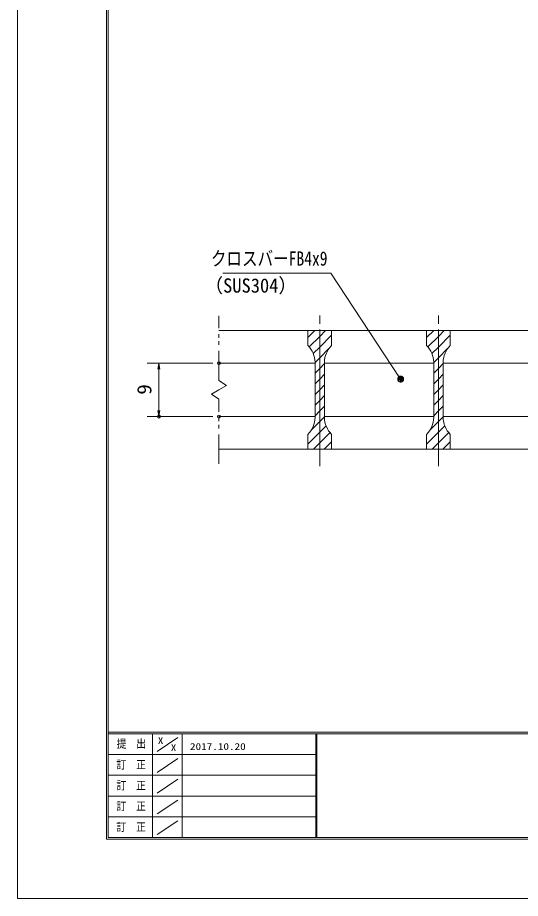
# Model space of a CAD drawing. Units: millimetres, scale not verified. Extents: x -1050 to 1050, y -742 to 742.
# Drawn here: x -1050 to -626, y -742 to 0 of the extents above; entities that cross this region are included whole.
import ezdxf
from ezdxf.enums import TextEntityAlignment as Align

# ---------------------------------------------------------------- set-up
doc = ezdxf.new("R2010")
doc.units = ezdxf.units.MM
doc.header["$LTSCALE"] = 5
doc.header["$PDMODE"] = 32
doc.header["$PDSIZE"] = 2.5
doc.linetypes.add('CHAIN1', pattern=[8, 5, -1, 1, -1])
doc.linetypes.add('DOUBLE_CHAIN1', pattern=[8.8, 5, -1, 0.6, -0.6, 0.6, -1])
for name, color, linetype, lineweight in [('0-0_7-図\u3000枠', 4, 'Continuous', 9), ('0-3_寸法注釈', 2, 'Continuous', 9), ('0-4_0', 2, 'Continuous', 9), ('0-5_DEFPOINTS', 134, 'Continuous', 9), ('0-6_蓋', 5, 'Continuous', 9), ('0-7_中心線', 6, 'CHAIN1', 9), ('0-8_想像線', 134, 'DOUBLE_CHAIN1', 9), ('0-9_ハッチング', 4, 'Continuous', 9)]:
    doc.layers.add(name, color=color, linetype=linetype, lineweight=lineweight)
doc.styles.add('ＭＳ ゴシック', font='')
doc.styles.get('ＭＳ ゴシック').set_extended_font_data('MS Gothic')

# ---------------------------------------------------------------- blocks, each defined once
blk = doc.blocks.new('_OPEN')
at = {"layer": '0-4_0'}
blk.add_line((0, 0), (-5, 0), dxfattribs=at)
blk.add_lwpolyline([(-5, 0.833), (0, 0), (-5, -0.833)], dxfattribs=at)
blk = doc.blocks.new('_Dot')
at = {"layer": '0-4_0'}
for p, q in [((-2.5, 0), (-5, 0)), ((2.445, 0.5), (-2.445, 0.5)), ((1.997, 1.5), (-1.997, 1.5)), ((2.289, -0.995), (-2.289, -0.995)), ((1.499, -1.995), (-1.499, -1.995))]:
    blk.add_line(p, q, dxfattribs=at)
for points in [[(2.5, 0), (2.48, 0.313), (2.421, 0.622), (2.324, 0.92), (2.191, 1.204), (2.023, 1.469), (1.822, 1.711), (1.594, 1.926), (1.34, 2.111), (1.064, 2.262), (0.773, 2.378), (0.468, 2.456), (0.157, 2.495), (-0.157, 2.495), (-0.468, 2.456), (-0.773, 2.378), (-1.064, 2.262), (-1.34, 2.111), (-1.594, 1.926), (-1.822, 1.711), (-2.023, 1.469), (-2.191, 1.204), (-2.324, 0.92), (-2.421, 0.622), (-2.48, 0.313), (-2.5, 0), (0, 0)], [(-2.5, 0), (-2.48, -0.313), (-2.421, -0.622), (-2.324, -0.92), (-2.191, -1.204), (-2.023, -1.469), (-1.822, -1.711), (-1.594, -1.926), (-1.34, -2.111), (-1.064, -2.262), (-0.773, -2.378), (-0.468, -2.456), (-0.157, -2.495), (0.157, -2.495), (0.468, -2.456), (0.773, -2.378), (1.064, -2.262), (1.34, -2.111), (1.594, -1.926), (1.822, -1.711), (2.023, -1.469), (2.191, -1.204), (2.324, -0.92), (2.421, -0.622), (2.48, -0.313), (2.5, 0), (0, 0)]]:
    blk.add_lwpolyline(points, close=True, dxfattribs=at)

msp = doc.modelspace()

# ---------------------------------------------------------------- linework, layer by layer
at = {"layer": '0-0_7-図\u3000枠'}
for p, q in [((-975, -692.5), (-975, 692.5)), ((-973.75, -691.25), (-973.75, 691.25)), ((998.75, -602.5), (-973.75, -602.5)), ((998.75, -603.75), (-973.75, -603.75)), ((-936.25, -691.192), (-936.25, -603.75)), ((-932.5, -618.606), (-915, -606.924)), ((-911.25, -603.75), (-911.25, -691.192)), ((-798.75, -603.75), (-798.75, -691.192)), ((-798, -603.75), (-798, -691.192)), ((-798.75, -621.25), (-973.75, -621.25)), ((-932.5, -636.247), (-915, -624.565)), ((-798.75, -638.75), (-973.75, -638.75)), ((-932.5, -653.747), (-915, -642.065)), ((-798.75, -656.25), (-973.75, -656.25)), ((-932.5, -671.247), (-915, -659.565)), ((-798.75, -673.75), (-973.75, -673.75)), ((-932.5, -688.747), (-915, -677.065)), ((1000, -692.5), (-975, -692.5)), ((998.75, -691.25), (-973.75, -691.25))]:
    msp.add_line(p, q, dxfattribs=at)
at = {"layer": '0-3_寸法注釈'}
for p, q in [((-885.45, -291.308), (-940.989, -291.308)), ((-930.989, -296.308), (-930.989, -331.308)), ((-885.45, -336.308), (-940.989, -336.308))]:
    msp.add_line(p, q, dxfattribs=at)
msp.add_lwpolyline([(-877.188, -215.384), (-786.015, -215.384), (-727.864, -303.863)], dxfattribs=at)
at = {"layer": '0-5_DEFPOINTS'}
msp.add_lwpolyline([(-1050, -742.5), (-1050, 742.5), (1050, 742.5), (1050, -742.5)], close=True, dxfattribs=at)
for p in [(-880.45, -291.308), (-930.989, -336.308), (-880.45, -336.308)]:
    msp.add_point(p, dxfattribs=at)
at = {"layer": '0-6_蓋'}
for p, q in [((-880.45, -263.808), (-110.45, -263.808)), ((-805.45, -276.308), (-805.45, -263.808)), ((-685.45, -263.808), (-705.45, -263.808)), ((-705.45, -276.308), (-705.45, -263.808)), ((-685.45, -276.308), (-685.45, -263.808)), ((-880.45, -291.308), (-799.45, -291.308)), ((-799.45, -290.591), (-799.45, -337.025)), ((-791.45, -290.591), (-791.45, -337.025)), ((-791.45, -291.308), (-699.45, -291.308)), ((-699.45, -290.591), (-699.45, -337.025)), ((-691.45, -290.591), (-691.45, -337.025)), ((-691.45, -291.308), (-599.45, -291.308)), ((-880.45, -336.308), (-799.45, -336.308)), ((-791.45, -336.308), (-699.45, -336.308)), ((-691.45, -336.308), (-599.45, -336.308)), ((-805.45, -351.308), (-805.45, -363.808)), ((-785.45, -351.308), (-785.45, -363.808)), ((-705.45, -351.308), (-705.45, -363.808)), ((-685.45, -351.308), (-685.45, -363.808)), ((-880.45, -363.808), (-110.45, -363.808)), ((-805.45, -363.808), (-785.45, -363.808)), ((-705.45, -363.808), (-685.45, -363.808))]:
    msp.add_line(p, q, dxfattribs=at)
msp.add_lwpolyline([(-785.45, -276.308), (-785.45, -263.808), (-805.45, -263.808)], dxfattribs=at)
for centre, start, end in [((-819.45, -290.591), 0, 45.573), ((-771.45, -290.591), 134.427, 180), ((-719.45, -290.591), 0, 45.573), ((-671.45, -290.591), 134.427, 180), ((-819.45, -337.025), 314.427, 0), ((-771.45, -337.025), 180, 225.573), ((-719.45, -337.025), 314.427, 0), ((-671.45, -337.025), 180, 225.573)]:
    msp.add_arc(centre, 20, start, end, dxfattribs=at)
at = {"layer": '0-7_中心線'}
for p, q in [((-795.45, -378.035), (-795.45, -251.106)), ((-695.45, -378.035), (-695.45, -251.106))]:
    msp.add_line(p, q, dxfattribs=at)
at = {"layer": '0-8_想像線'}
for p, q in [((-880.45, -305.859), (-880.45, -251.308)), ((-880.45, -305.859), (-874.157, -310.072)), ((-874.157, -310.072), (-880.45, -313.808)), ((-880.45, -376.308), (-880.45, -321.757))]:
    msp.add_line(p, q, dxfattribs=at)
msp.add_lwpolyline([(-880.45, -321.757), (-886.743, -317.545), (-880.45, -313.808)], dxfattribs=at)
at = {"layer": '0-9_ハッチング'}
for p, q in [((-805.45, -263.808), (-805.45, -276.308)), ((-805.45, -269.778), (-799.48, -263.808)), ((-705.45, -263.808), (-705.45, -276.308)), ((-705.45, -269.778), (-699.48, -263.808)), ((-799.45, -290.591), (-799.45, -337.025)), ((-799.45, -299.699), (-795.45, -295.699)), ((-795.45, -295.699), (-791.45, -291.699)), ((-791.45, -337.025), (-791.45, -290.591)), ((-699.45, -290.591), (-699.45, -337.025)), ((-699.45, -299.699), (-695.45, -295.699)), ((-695.45, -295.699), (-691.45, -291.699)), ((-691.45, -337.025), (-691.45, -290.591)), ((-795.45, -304.679), (-791.45, -300.679)), ((-695.45, -304.679), (-691.45, -300.679)), ((-799.45, -308.679), (-795.45, -304.679)), ((-795.45, -313.66), (-791.45, -309.66)), ((-699.45, -308.679), (-695.45, -304.679)), ((-695.45, -313.66), (-691.45, -309.66)), ((-799.45, -317.66), (-795.45, -313.66)), ((-795.45, -322.64), (-791.45, -318.64)), ((-699.45, -317.66), (-695.45, -313.66)), ((-695.45, -322.64), (-691.45, -318.64)), ((-799.45, -326.64), (-795.45, -322.64)), ((-699.45, -326.64), (-695.45, -322.64)), ((-799.45, -335.62), (-795.45, -331.62)), ((-795.45, -331.62), (-791.45, -327.62)), ((-699.45, -335.62), (-695.45, -331.62)), ((-695.45, -331.62), (-691.45, -327.62)), ((-791.717, -363.808), (-785.45, -357.541)), ((-691.717, -363.808), (-685.45, -357.541))]:
    msp.add_line(p, q, dxfattribs=at)
for points in [[(-805.45, -351.308), (-805.45, -363.808), (-795.45, -363.808), (-795.45, -263.808), (-805.45, -263.808)], [(-804.31, -277.619), (-795.45, -268.758), (-790.5, -263.808)], [(-795.45, -263.808), (-795.45, -363.808), (-785.45, -363.808), (-785.45, -351.308)], [(-785.45, -276.308), (-785.45, -263.808), (-795.45, -263.808)], [(-705.45, -351.308), (-705.45, -363.808), (-695.45, -363.808), (-695.45, -263.808), (-705.45, -263.808)], [(-704.31, -277.619), (-695.45, -268.758), (-690.5, -263.808)], [(-695.45, -263.808), (-695.45, -363.808), (-685.45, -363.808), (-685.45, -351.308)], [(-685.45, -276.308), (-685.45, -263.808), (-695.45, -263.808)], [(-800.925, -283.213), (-795.45, -277.738), (-785.45, -267.738)], [(-700.925, -283.213), (-695.45, -277.738), (-685.45, -267.738)], [(-799.45, -290.719), (-795.45, -286.719), (-787.698, -278.966)], [(-699.45, -290.719), (-695.45, -286.719), (-687.698, -278.966)], [(-802.712, -347.862), (-795.45, -340.6), (-791.45, -336.6)], [(-702.712, -347.862), (-695.45, -340.6), (-691.45, -336.6)], [(-805.45, -359.581), (-795.45, -349.581), (-790.063, -344.194)], [(-705.45, -359.581), (-695.45, -349.581), (-690.063, -344.194)], [(-800.698, -363.808), (-795.45, -358.561), (-786.728, -349.839)], [(-700.698, -363.808), (-695.45, -358.561), (-686.728, -349.839)]]:
    msp.add_lwpolyline(points, dxfattribs=at)
for centre, start, end in [((-819.45, -290.591), 0, 45.573), ((-771.45, -290.591), 134.427, 180), ((-719.45, -290.591), 0, 45.573), ((-671.45, -290.591), 134.427, 180), ((-819.45, -337.025), 314.427, 0), ((-771.45, -337.025), 180, 225.573), ((-719.45, -337.025), 314.427, 0), ((-671.45, -337.025), 180, 225.573)]:
    msp.add_arc(centre, 20, start, end, dxfattribs=at)

# ---------------------------------------------------------------- block references
at = {"layer": '0-3_寸法注釈'}
for name, p, rotation in [('_OPEN', (-930.989, -291.308), 90), ('_Dot', (-727.309, -304.694), 303.76399), ('_OPEN', (-930.989, -336.308), 270)]:
    msp.add_blockref(name, p, dxfattribs=dict(at, rotation=rotation))

# ---------------------------------------------------------------- texts
at = {"layer": '0-0_7-図\u3000枠', "color": 5, "style": 'ＭＳ ゴシック'}
for s, height, width, p in [('提\u3000出', 6.745, 0.9, (-966.593, -617.56)), ('X', 5.755, 1.2, (-931.902, -614.076)), ('X', 5.755, 1.2, (-920.995, -620.022)), ('2017.10.20', 5.755, 1.2, (-904.801, -619.113)), ('訂\u3000正', 6.745, 0.9, (-966.76, -635.201)), ('訂\u3000正', 6.745, 0.9, (-966.76, -652.701)), ('訂\u3000正', 6.745, 0.9, (-966.76, -670.201)), ('訂\u3000正', 6.745, 0.9, (-966.76, -687.701))]:
    msp.add_text(s, height=height, dxfattribs=dict(at, width=width)).set_placement(p, align=Align.BOTTOM_LEFT)
at = {"layer": '0-3_寸法注釈', "color": 7, "style": 'ＭＳ ゴシック'}
for s, width, p in [('クロスバーFB4x9', 0.8, (-887.208, -212.697)), ('（SUS304）', 0.95, (-892.467, -235.456))]:
    msp.add_text(s, height=12.02, dxfattribs=dict(at, width=width)).set_placement(p, align=Align.BOTTOM_LEFT)
at = {"layer": '0-3_寸法注釈', "color": 7, "style": 'ＭＳ ゴシック', "width": 1.1}
msp.add_text('9', height=12.02, rotation=90, dxfattribs=at).set_placement((-933.676, -317.957), align=Align.BOTTOM_LEFT)

doc.saveas('drawing.dxf')
